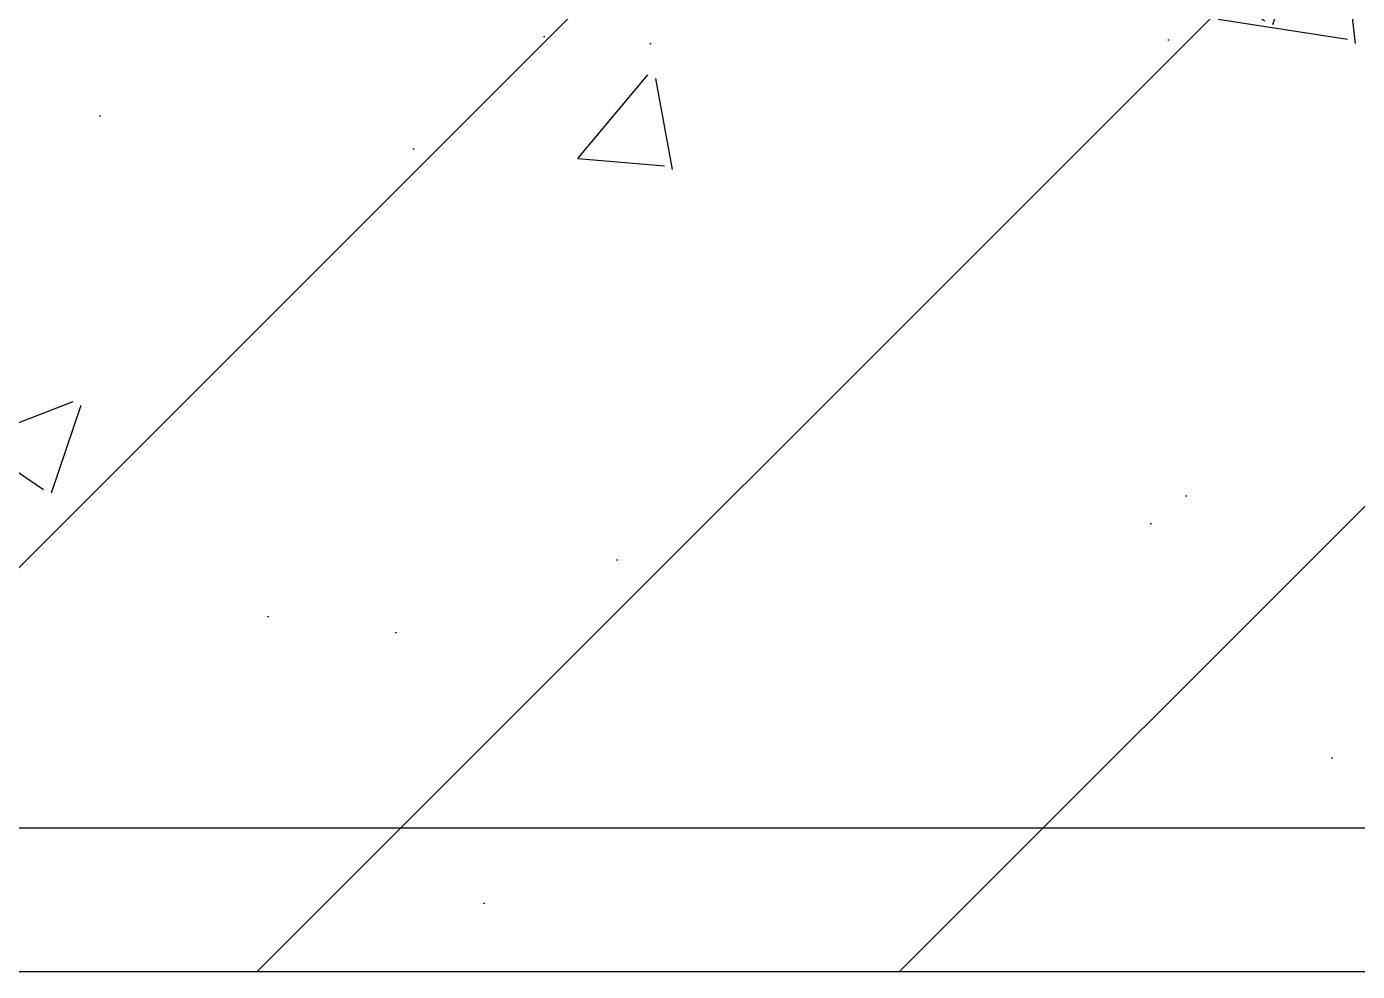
# Model space of a CAD drawing. Extents: x -216126 to 1846968, y -229642 to 543368.
# Drawn here: x 394876 to 395468, y 459813 to 460233 of the extents above; entities that cross this region are included whole.
import ezdxf

# ---------------------------------------------------------------- set-up
doc = ezdxf.new("R2010")
doc.units = 0
doc.header["$LTSCALE"] = 1000
doc.header["$MEASUREMENT"] = 0
for name, color, linetype in [('02___PRT_ALL_AXES', 7, 'Continuous'), ('JZ_0', 7, 'Continuous'), ('图框', 155, 'Continuous')]:
    doc.layers.add(name, color=color, linetype=linetype)

# ---------------------------------------------------------------- blocks, each defined once
blk = doc.blocks.new('抗震大样1')
at = {"layer": '图框', "linetype": 'Continuous'}
h = blk.add_hatch(dxfattribs=at)
h.set_pattern_fill('ANSI31', color=8, scale=2307.852, style=0)
h.set_pattern_definition([(45, (-2247750.88, -5851786.9), (-203.987225, 203.987225), [])])
h.paths.add_polyline_path([(2249.59, 910.98), (2399.14, 910.98), (2399.14, 321.09), (2249.59, 321.09)])
h.paths.add_polyline_path([(6734.29, 910.98), (6883.84, 910.98), (6883.84, 321.09), (6734.29, 321.09)])
h.paths.add_polyline_path([(785.2, 806.59), (208.02, 931.79), (486.07, 1039.37), (486.07, 1401.17), (9625.17, 1401.17), (9625.17, 1039.37), (9347.12, 931.79), (9924.29, 806.59), (9625.17, 726.53), (9625.17, 321.09), (7016.02, 321.09), (6248.26, 321.09), (486.07, 321.09), (486.07, 726.53)])
h = blk.add_hatch(dxfattribs=at)
h.set_pattern_fill('AR-CONC', color=8, scale=92.31408, style=0)
h.set_pattern_definition([(50, (-2247750.9, -5851786.9), (662.13214, -57.929056), [69.23556, -761.59116]), (355, (-2247750.9, -5851786.9), (-128.08702, 694.37925), [55.38845, -609.27293]), (100.4514, (-2247695.7, -5851791.7), (534.045613, 636.44977), [58.84117, -647.25289]), (46.1842, (-2247750.9, -5851602.3), (985.21376, -152.79736), [103.85334, -1142.38674]), (96.6356, (-2247668.8, -5851615), (862.82528, 899.24795), [88.26176, -970.87918]), (351.1842, (-2247750.9, -5851602.3), (862.82458, 899.24862), [83.08267, -913.9094]), (21, (-2247658.57, -5851648.4), (551.029254, -371.673925), [69.23556, -761.59116]), (326, (-2247658.57, -5851648.4), (224.61431, 669.41559), [55.38845, -609.27293]), (71.4514, (-2247612.65, -5851679.4), (775.64379, 297.74106), [58.84117, -647.25289]), (37.5, (-2247750.88, -5851786.9), (11.225259, 307.3078985), [0, -601.887802, 0, -618.504336, 0, -611.58078]), (7.5, (-2247750.88, -5851786.9), (242.850223, 364.097543), [0, -352.639786, 0, -588.04069, 0, -233.093052]), (327.5, (-2247956.74, -5851786.9), (492.793271, -20.821322), [0, -230.7852, 0, -720.049824, 0, -955.450728]), (317.5, (-2248049.05, -5851786.9), (538.362947, 92.410993), [0, -300.02076, 0, -478.186934, 0, -678.508488])])
h.paths.add_polyline_path([(2249.59, 910.98), (2399.14, 910.98), (2399.14, 321.09), (2249.59, 321.09)])
h.paths.add_polyline_path([(6734.29, 910.98), (6883.84, 910.98), (6883.84, 321.09), (6734.29, 321.09)])
h.paths.add_polyline_path([(785.2, 806.59), (208.02, 931.79), (486.07, 1039.37), (486.07, 1401.17), (9625.17, 1401.17), (9625.17, 1039.37), (9347.12, 931.79), (9924.29, 806.59), (9625.17, 726.53), (9625.17, 321.09), (7016.02, 321.09), (6248.26, 321.09), (486.07, 321.09), (486.07, 726.53)])
at = {"layer": '02___PRT_ALL_AXES', "color": 133, "linetype": 'Continuous'}
blk.add_line((486.07, 321.09), (6248.26, 321.09), dxfattribs=at)

msp = doc.modelspace()

# ---------------------------------------------------------------- linework, layer by layer
at = {"layer": 'JZ_0', "color": 8}
msp.add_line((393679.39, 459877.02), (410912.38, 459877.02), dxfattribs=at)

# ---------------------------------------------------------------- block references
at = {"xscale": 0.7, "yscale": 0.7, "zscale": 0.7}
msp.add_blockref('抗震大样1', (393925.64, 459588.48), dxfattribs=at)

doc.saveas('drawing.dxf')
